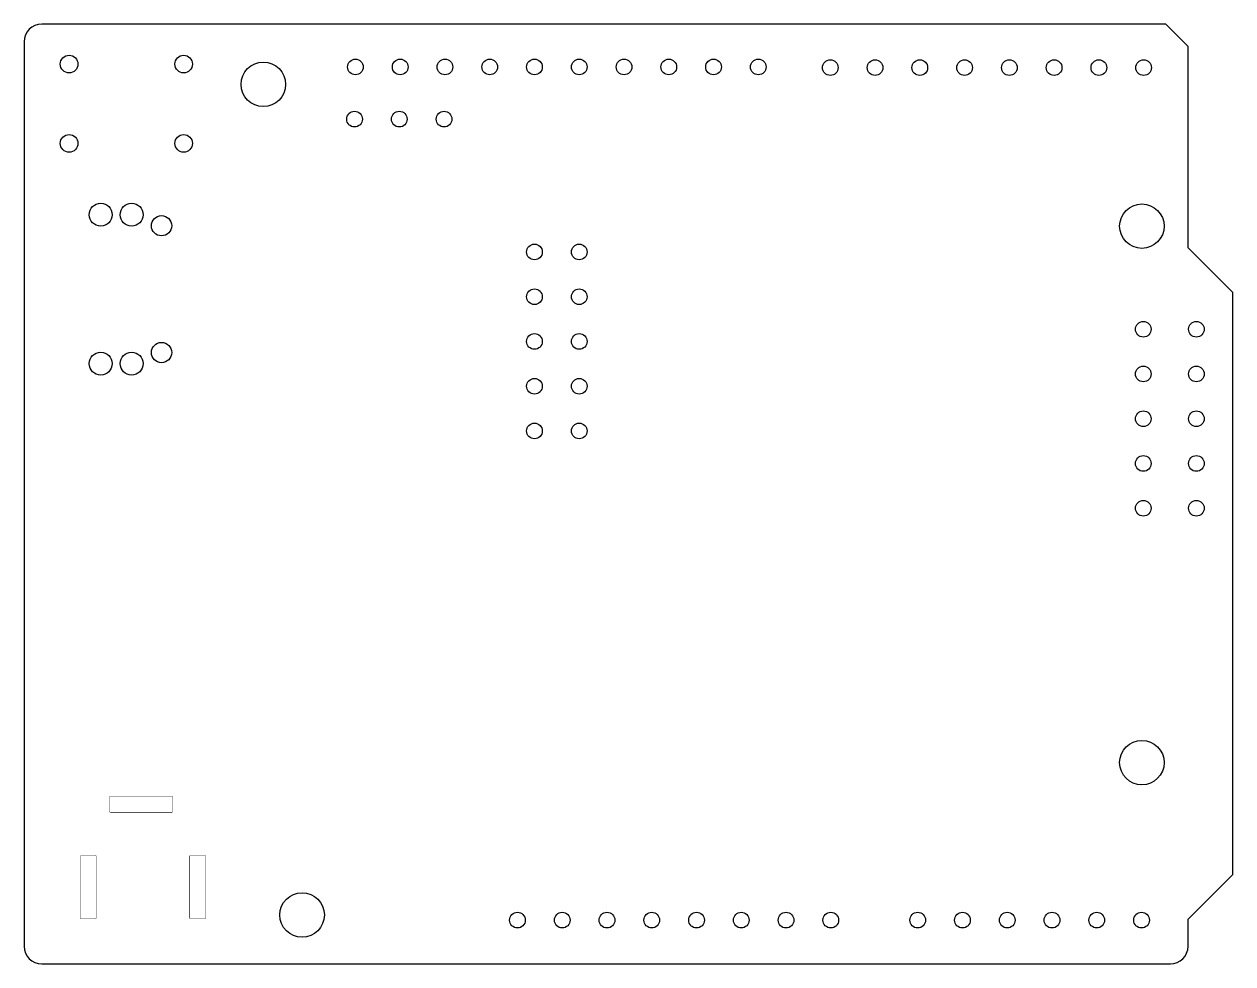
# Model space of a CAD drawing. Extents: x 0.1 to 68.7, y 0.1 to 53.5.
import ezdxf

# ---------------------------------------------------------------- set-up
doc = ezdxf.new("R2010")
doc.units = 0
doc.layers.get('0').update_dxf_attribs({"linetype": 'CONTINUOUS'})
doc.layers.add('_BOARD', color=254, linetype='CONTINUOUS')
doc.layers.add('_DRILL_TH', color=251, linetype='CONTINUOUS')

# ---------------------------------------------------------------- blocks, each defined once
blk = doc.blocks.new('_HOLE')
blk.add_circle((0, 0), 0.5)

msp = doc.modelspace()

# ---------------------------------------------------------------- linework, layer by layer
at = {"const_width": 0.025}
for points in [[(8.57, 8.78), (8.57, 9.58, 0.414), (8.52, 9.63), (5.02, 9.63, 0.414), (4.97, 9.58), (4.97, 8.78, 0.414), (5.02, 8.73), (8.52, 8.73, 0.414)], [(4.17, 6.28), (3.37, 6.28, 0.414), (3.32, 6.23), (3.32, 2.73, 0.414), (3.37, 2.68), (4.17, 2.68, 0.414), (4.22, 2.73), (4.22, 6.23, 0.414)], [(10.37, 6.28), (9.57, 6.28, 0.414), (9.52, 6.23), (9.52, 2.73, 0.414), (9.57, 2.68), (10.37, 2.68, 0.414), (10.42, 2.73), (10.42, 6.23, 0.414)]]:
    msp.add_lwpolyline(points, format="xyb", close=True, dxfattribs=at)
at = {"layer": '_BOARD', "color": 3}
msp.add_lwpolyline([(66.169, 1.127), (66.169, 2.667), (66.169, 2.667), (68.71, 5.207), (68.71, 5.207), (68.71, 38.227), (68.71, 38.227), (66.169, 40.767), (66.169, 40.767), (66.169, 52.197), (66.169, 52.197), (64.9, 53.467), (64.9, 53.467), (1.129, 53.467), (1.129, 53.467, 0.414), (0.13, 52.467), (0.13, 52.467), (0.13, 1.127), (0.13, 1.127, 0.414), (1.129, 0.127), (1.129, 0.127), (65.169, 0.127), (65.169, 0.127, 0.414), (66.169, 1.127), (66.169, 1.127)], format="xyb", close=True, dxfattribs=at)

# ---------------------------------------------------------------- block references
at = {"layer": '_DRILL_TH'}
for p in [(2.68, 51.2), (9.18, 51.2), (2.68, 46.7), (9.18, 46.7)]:
    msp.add_blockref('_HOLE', p, dxfattribs=at)
for p, xscale, yscale in [((18.925, 51.037), 0.889, 0.889), ((21.465, 51.037), 0.889, 0.889), ((24.006, 51.037), 0.889, 0.889), ((26.546, 51.037), 0.889, 0.889), ((29.085, 51.037), 0.889, 0.889), ((31.625, 51.037), 0.889, 0.889), ((34.166, 51.037), 0.889, 0.889), ((36.706, 51.037), 0.889, 0.889), ((39.245, 51.037), 0.889, 0.889), ((41.785, 51.037), 0.889, 0.889), ((45.87, 51), 0.889, 0.889), ((48.41, 51), 0.889, 0.889), ((50.95, 51), 0.889, 0.889), ((53.49, 51), 0.889, 0.889), ((56.03, 51), 0.889, 0.889), ((58.57, 51), 0.889, 0.889), ((61.11, 51), 0.889, 0.889), ((63.65, 51), 0.889, 0.889), ((13.7, 50.05), 2.524, 2.524), ((18.875, 48.075), 0.889, 0.889), ((21.415, 48.075), 0.889, 0.889), ((23.955, 48.075), 0.889, 0.889), ((4.475, 42.65), 1.3, 1.3), ((6.225, 42.65), 1.3, 1.3), ((63.55, 42), 2.524, 2.524), ((7.925, 42.025), 1.15, 1.15), ((29.085, 40.535), 0.889, 0.889), ((31.625, 40.535), 0.889, 0.889), ((29.085, 37.995), 0.889, 0.889), ((31.625, 37.995), 0.889, 0.889), ((63.63, 36.15), 0.889, 0.889), ((66.64, 36.15), 0.889, 0.889), ((29.085, 35.455), 0.889, 0.889), ((31.625, 35.455), 0.889, 0.889), ((7.925, 34.825), 1.15, 1.15), ((4.475, 34.2), 1.3, 1.3), ((6.225, 34.2), 1.3, 1.3), ((63.63, 33.61), 0.889, 0.889), ((66.64, 33.61), 0.889, 0.889), ((29.085, 32.915), 0.889, 0.889), ((31.625, 32.915), 0.889, 0.889), ((63.63, 31.07), 0.889, 0.889), ((66.64, 31.07), 0.889, 0.889), ((29.085, 30.375), 0.889, 0.889), ((31.625, 30.375), 0.889, 0.889), ((63.63, 28.53), 0.889, 0.889), ((66.64, 28.53), 0.889, 0.889), ((63.63, 25.99), 0.889, 0.889), ((66.64, 25.99), 0.889, 0.889), ((63.55, 11.55), 2.524, 2.524), ((15.9, 2.9), 2.524, 2.524), ((28.119, 2.607), 0.889, 0.889), ((30.66, 2.607), 0.889, 0.889), ((33.2, 2.607), 0.889, 0.889), ((35.739, 2.607), 0.889, 0.889), ((38.279, 2.607), 0.889, 0.889), ((40.819, 2.607), 0.889, 0.889), ((43.359, 2.607), 0.889, 0.889), ((45.9, 2.607), 0.889, 0.889), ((50.83, 2.607), 0.889, 0.889), ((53.37, 2.607), 0.889, 0.889), ((55.91, 2.607), 0.889, 0.889), ((58.45, 2.607), 0.889, 0.889), ((60.989, 2.607), 0.889, 0.889), ((63.529, 2.607), 0.889, 0.889)]:
    msp.add_blockref('_HOLE', p, dxfattribs=dict(at, xscale=xscale, yscale=yscale))

doc.saveas('drawing.dxf')
